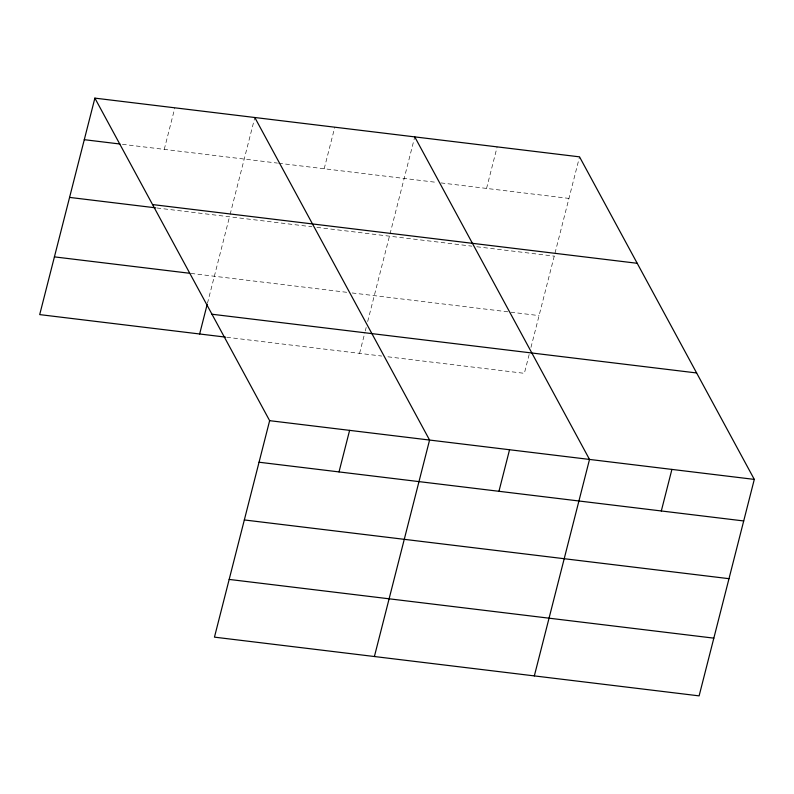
<?xml version="1.0" encoding="UTF-8"?>
<svg xmlns="http://www.w3.org/2000/svg" width="794" height="794" viewBox="0 0 794 794"><rect width="100%" height="100%" fill="white"/><g stroke="black" fill="none" stroke-linecap="round" stroke-linejoin="round"><path stroke-width="0.6" stroke-dasharray="3.97 2.98" d="M164.259 149.371L174.849 107.815M207.442 303.358L229.516 216.792M230.111 214.43L254.814 117.512M324.19 168.755L334.79 127.199M359.573 353.36L364.982 332.16M365.28 330.979L366.183 327.446M367.682 321.56L414.448 138.077M486.553 188.426L497.153 146.87M529.171 354.481L524.358 373.329L386.628 356.645M530.968 347.415L579.541 156.855M122.425 144.31L277.443 163.088M278.674 163.236L436.134 182.322M441.057 182.918L568.951 198.411M156.924 207.988L311.943 226.776M316.866 227.372L471.844 246.15M476.757 246.745L554.232 256.134M190.977 273.424L347.226 292.361M352.149 292.956L539.076 315.605M226.707 337.261L381.716 356.049"/><path stroke-width="1.19" d="M94.883 98.128L269.642 420.671L214.459 637.145L699.117 695.872L754.3 479.397L579.541 156.855L94.883 98.128L39.7 314.603L225.476 337.113M199.641 333.986L207.145 304.529M339.018 471.914L349.608 430.358M374.401 656.519L429.574 440.045L254.814 117.512M498.95 491.297L509.55 449.741M534.332 675.902L589.515 459.428L414.756 136.886M661.313 510.969L671.903 469.413M84.283 139.684L119.963 144.012M152.547 204.564L637.215 263.29M69.574 197.408L155.693 207.839M54.409 256.879L189.746 273.275M211.968 314.235L696.626 372.962M269.642 420.671L754.3 479.397M259.043 462.227L743.71 520.953M244.334 519.951L728.991 578.677M229.168 579.422L713.836 638.148"/></g></svg>
